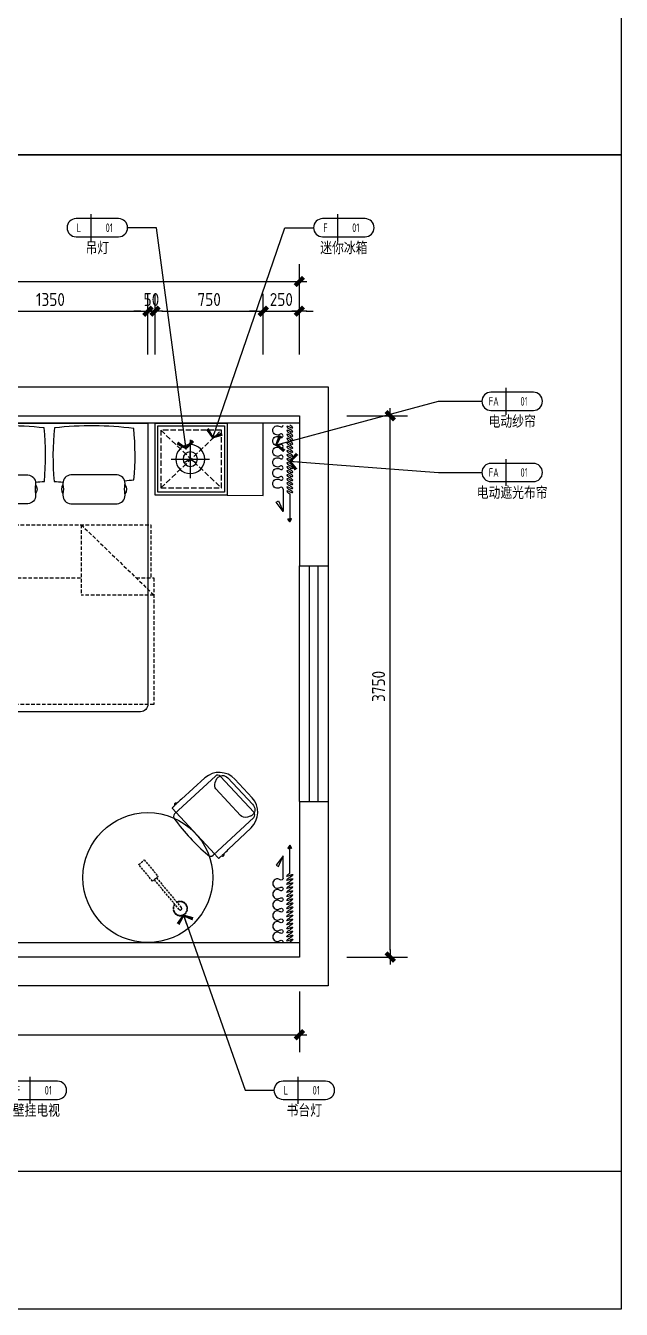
# Model space of a CAD drawing. Extents: x 220391 to 385981, y 332279 to 483868.
# Drawn here: x 239869 to 243996, y 443877 to 452768 of the extents above; entities that cross this region are included whole.
import ezdxf
from ezdxf.enums import TextEntityAlignment as Align

# ---------------------------------------------------------------- set-up
doc = ezdxf.new("R2010")
doc.units = 0
doc.header["$MEASUREMENT"] = 0
doc.linetypes.add('DOM-虚线', pattern=[0.35, 0.25, -0.1])
doc.linetypes.add('HIDDEN', pattern=[0.375, 0.25, -0.125, 0, 0])
for name, color, linetype in [('0-索引文字', 50, 'Continuous'), ('2主物线', 197, 'Continuous'), ('F-平面灯具(0.15)-DOM', 1, 'Continuous'), ('F-活动家私(0.25)-DOM', 51, 'Continuous'), ('F-窗帘(0.12)-DOM', 120, 'Continuous')]:
    doc.layers.add(name, color=color, linetype=linetype)
doc.styles.add('DOM-romans.shx', font='dim.shx')
doc.styles.add('st', font='', dxfattribs={"width": 0.7})
doc.styles.add('家具平面底图$0$st', font='')
doc.styles.get('st').set_extended_font_data('SimSun')
doc.styles.get('家具平面底图$0$st').set_extended_font_data('YouYuan')
doc.dimstyles.new('DOM_DIM_1 80', dxfattribs={"dimscale": 60, "dimtxt": 1.5, "dimasz": 0.8, "dimexe": 2, "dimexo": 1.5, "dimgap": 0.6, "dimtad": 1, "dimdec": 0, "dimrnd": 5, "dimzin": 12, "dimdsep": 46, "dimtxsty": 'DOM-romans.shx', "dimblk": 'DOM_Dimension_Tick', "dimcen": 0.125, "dimclrd": 44, "dimclre": 44, "dimclrt": 50, "dimadec": 0, "dimazin": 0, "dimtfac": 1, "dimtdec": 0, "dimtix": 1, "dimtmove": 2, "dimatfit": 3, "dimldrblk": 'DOM_Leader_Arrow', "dimfxl": 0, "dimtvp": 1, "dimtolj": 1, "dimtzin": 0, "dimarcsym": 0})

# ---------------------------------------------------------------- blocks, each defined once
blk = doc.blocks.new('ehrhhh')
at = {"color": 0}
blk.add_line((292356.6, 467829.6), (315961.1, 467829.6), dxfattribs=at)
blk.add_lwpolyline([(292356.6, 474869.8), (315961.1, 474869.8), (315961.1, 466871.5), (292356.6, 466871.5)], close=True, dxfattribs=at)
blk = doc.blocks.new('A$C1b9db060')
blk.add_lwpolyline([(-138.9, 264.5, 0.007594), (-151.5, 265.1, 0.00592), (-176.7, 265.6, 0.006339), (-227.1, 265.4), (-470.9, 261.5, 0.409863), (-633, 97.2), (-633, -96.8, 0.409863), (-470.9, -261.2), (-227.1, -265, 0.005917), (-176.7, -265.3, 0.006762), (-151.5, -264.7, 0.007594), (-138.9, -264.2)], format="xyb")
for points in [[(-111.1, 217.6), (-539.2, 217.6)], [(-126.6, 262.6), (-126.6, 262.1)], [(-126.6, 262.1), (-126.6, 250.7), (-126.6, 217.6)], [(-126.6, 218.2), (-126.6, 217.7)], [(-567.2, 188.3), (-567.2, -188.3)], [(-539.2, -217.6), (-111.1, -217.6)], [(-126.6, -261.8), (-126.6, -217.6)], [(-126.6, -261.8), (-126.6, -262.3)]]:
    blk.add_lwpolyline(points)
at = {"color": 8}
for points in [[(-179, 265.6), (-173.8, 272.5)], [(-126.6, -218), (-126.6, -217.6), (-126.6, 217.7)], [(-600.8, -141.4), (-600.8, 135.3)], [(-525, 191.8), (-504.5, 182.7)], [(-474.6, 135.3), (-474.6, -141.4)], [(-504.5, -182.3), (-535.5, -195)], [(-173.8, -272.2), (-179, -265.3)]]:
    blk.add_lwpolyline(points, dxfattribs=at)
for points in [[(-159.6, 265.3, 0.509249), (-167.3, 275.8, 0.497128), (-175, 265.6)], [(-175, -265.3, 0.497067), (-167.3, -275.5, 0.509249), (-159.6, -265)]]:
    blk.add_lwpolyline(points, format="xyb", dxfattribs=at)
blk.add_arc((-1823.6, 0), 1750.6, 353.82571, 6.17429)
for points in [[(-539.2, 217.6), (-554.6, 217.6), (-567.2, 204.4), (-567.2, 188.3)], [(-129.6, 263.6), (-132.7, 264.1), (-135.8, 264.3), (-138.9, 264.5)], [(-126.6, 262.6), (-126.6, 264.6), (-128.5, 263.5), (-129.6, 263.6)], [(-83.2, 188.3), (-85, 204.3), (-95.7, 217.6), (-111.1, 217.6)], [(-567.2, -188.3), (-567.2, -204.4), (-554.6, -217.6), (-539.2, -217.6)], [(-111.1, -217.6), (-95.7, -217.6), (-84.8, -204.3), (-83.2, -188.3)], [(-138.9, -264.2), (-135.8, -264), (-132.7, -263.8), (-129.6, -263.3)], [(-129.6, -263.3), (-128.5, -263.1), (-126.6, -264.2), (-126.6, -262.3)]]:
    blk.add_open_spline(points, degree=3)
for points in [[(-175.3, 268.4), (-175.3, 268.4), (-175.3, 268.3), (-175.3, 268.3)], [(-600.8, 135.3), (-600, 171), (-584.8, 194), (-546.5, 196.5)], [(-546.5, 196.5), (-535.5, 195.3), (-530.7, 194.1), (-525, 191.8)], [(-504.5, 182.7), (-484.6, 171.6), (-475.5, 155.4), (-474.6, 135.3)], [(-535.5, -195), (-571.8, -200.3), (-598, -178.5), (-600.8, -141.4)], [(-474.6, -141.4), (-475.4, -156.3), (-484.8, -170.1), (-504.5, -182.3)], [(-175.3, -267.9), (-175.3, -268), (-175.3, -268), (-175.3, -268.1)]]:
    blk.add_open_spline(points, degree=3, dxfattribs=at)
blk = doc.blocks.new('DOM_Dimension_Tick')
at = {"color": 0, "linetype": 'ByBlock'}
for p, q in [((-1.09, 0), (0, 0)), ((0, 0), (1.09, 0))]:
    blk.add_line(p, q, dxfattribs=at)
at = {"color": 0, "linetype": 'Continuous', "const_width": 0.608}
blk.add_lwpolyline([(-0.61, -0.61), (0.61, 0.61)], dxfattribs=at)
blk = doc.blocks.new('*D873')
at = {"color": 44, "lineweight": -2, "transparency": 16777216}
for p, q in [((241514.8, 450490.6), (241514.8, 450910.6)), ((241765, 450490.6), (241765, 450910.6)), ((241466.8, 450790.6), (241418.8, 450790.6)), ((241514.8, 450790.6), (241765, 450790.6)), ((241813, 450790.6), (241861, 450790.6))]:
    blk.add_line(p, q, dxfattribs=at)
at = {"layer": 'Defpoints', "color": 0, "transparency": 16777216}
for p in [(241765, 450790.6), (241765, 450066), (241514.8, 449956)]:
    blk.add_point(p, dxfattribs=at)
at = {"color": 44, "lineweight": -2, "transparency": 16777216, "xscale": 48, "yscale": 48, "zscale": 48}
blk.add_blockref('DOM_Dimension_Tick', (241514.8, 450790.6), dxfattribs=at)
at = {"color": 44, "lineweight": -2, "transparency": 16777216, "xscale": 48, "yscale": 48, "zscale": 48, "rotation": 180}
blk.add_blockref('DOM_Dimension_Tick', (241765, 450790.6), dxfattribs=at)
at = {"color": 50, "transparency": 16777216, "insert": (241639.9, 450871.6), "char_height": 90, "attachment_point": 5, "style": 'DOM-romans.shx'}
blk.add_mtext('\\A1;250', dxfattribs=at)
blk = doc.blocks.new('DOM_Leader_Arrow')
at = {"color": 0, "linetype": 'ByBlock'}
blk.add_line((0, 0), (-1.5, 0), dxfattribs=at)
for points in [[(-1.29, 1), (-0.89, 1.28), (-0.36, 0), (0, 0)], [(-1.29, -1), (-0.89, -1.28), (-0.36, 0), (0, 0)]]:
    blk.add_solid(points, dxfattribs=at)
blk = doc.blocks.new('*D869')
at = {"color": 44, "lineweight": -2, "transparency": 16777216}
for p, q in [((234662.8, 450752.8), (234662.8, 451116)), ((241765, 450696), (241765, 451116)), ((234710.8, 450996), (241717, 450996))]:
    blk.add_line(p, q, dxfattribs=at)
at = {"layer": 'Defpoints', "color": 0, "transparency": 16777216}
for p in [(241765, 450996), (234662.8, 450662.8), (241765, 450066)]:
    blk.add_point(p, dxfattribs=at)
at = {"color": 44, "lineweight": -2, "transparency": 16777216, "xscale": 48, "yscale": 48, "zscale": 48, "rotation": 180}
blk.add_blockref('DOM_Dimension_Tick', (234662.8, 450996), dxfattribs=at)
at = {"color": 44, "lineweight": -2, "transparency": 16777216, "xscale": 48, "yscale": 48, "zscale": 48}
blk.add_blockref('DOM_Dimension_Tick', (241765, 450996), dxfattribs=at)
at = {"color": 50, "transparency": 16777216, "insert": (238213.9, 451077), "char_height": 90, "attachment_point": 5, "style": 'DOM-romans.shx'}
blk.add_mtext('\\A1;7100', dxfattribs=at)
blk = doc.blocks.new('*D867')
at = {"color": 44, "lineweight": -2, "transparency": 16777216}
for p, q in [((234914, 446078.1), (234914, 445658.1)), ((241765, 446078.1), (241765, 445658.1)), ((234962, 445778.1), (241717, 445778.1))]:
    blk.add_line(p, q, dxfattribs=at)
at = {"layer": 'Defpoints', "color": 0, "transparency": 16777216}
for p in [(234914, 446543.5), (241765, 446497.5), (241765, 445778.1)]:
    blk.add_point(p, dxfattribs=at)
at = {"color": 44, "lineweight": -2, "transparency": 16777216, "xscale": 48, "yscale": 48, "zscale": 48, "rotation": 180}
blk.add_blockref('DOM_Dimension_Tick', (234914, 445778.1), dxfattribs=at)
at = {"color": 44, "lineweight": -2, "transparency": 16777216, "xscale": 48, "yscale": 48, "zscale": 48}
blk.add_blockref('DOM_Dimension_Tick', (241765, 445778.1), dxfattribs=at)
at = {"color": 50, "transparency": 16777216, "insert": (238339.5, 445859.1), "char_height": 90, "attachment_point": 5, "style": 'DOM-romans.shx'}
blk.add_mtext('\\A1;6850', dxfattribs=at)
blk = doc.blocks.new('*D868')
at = {"color": 44, "lineweight": -2, "transparency": 16777216}
for p, q in [((242094.5, 450066), (242514.5, 450066)), ((242394.5, 446365), (242394.5, 450018)), ((242094.5, 446317), (242514.5, 446317))]:
    blk.add_line(p, q, dxfattribs=at)
at = {"layer": 'Defpoints', "color": 0, "transparency": 16777216}
for p in [(241765, 450066), (242394.5, 450066), (241765, 446317)]:
    blk.add_point(p, dxfattribs=at)
at = {"color": 44, "lineweight": -2, "transparency": 16777216, "xscale": 48, "yscale": 48, "zscale": 48}
for p, rotation in [((242394.5, 450066), 90), ((242394.5, 446317), 270)]:
    blk.add_blockref('DOM_Dimension_Tick', p, dxfattribs=dict(at, rotation=rotation))
at = {"color": 50, "transparency": 16777216, "insert": (242313.5, 448191.5), "char_height": 90, "attachment_point": 5, "rotation": 90, "style": 'DOM-romans.shx'}
blk.add_mtext('\\A1;3750', dxfattribs=at)
blk = doc.blocks.new('布帘及纱帘平面-DW')
at = {"layer": 'F-窗帘(0.12)-DOM', "color": 1, "linetype": 'Continuous'}
for p, q in [((-670, -32791.5), (-515.2, -32791.5)), ((-515.2, -32791.5), (-578.7, -32743.6)), ((-637.2, -32837.5), (-441.5, -32837.5))]:
    blk.add_line(p, q, dxfattribs=at)
at = {"layer": 'F-窗帘(0.12)-DOM', "color": 1, "linetype": 'Continuous', "flags": 128}
for points in [[(-965.3, -32791.5, -0.608416), (-975.9, -32771.1, 0.608416), (-1002.2, -32720.2, 0.608416), (-1028.5, -32771.1, -1.932003), (-1049.7, -32771.1, 0.608416), (-1076, -32720.3, 0.608416), (-1102.3, -32771.1, -0.608485), (-1112.9, -32791.6, -0.608485)], [(-670, -32791.5, -0.608416), (-680.6, -32771.1, 0.608416), (-707, -32720.2, 0.608416), (-733.3, -32771.1, -1.932003), (-754.4, -32771.1, 0.608416), (-780.8, -32720.2, 0.608416), (-807.1, -32771.1, -1.932003), (-828.2, -32771.1, 0.608416), (-854.6, -32720.2, 0.608416), (-880.9, -32771.1, -1.932003), (-902, -32771.1, 0.608416), (-928.4, -32720.2, 0.608416), (-954.7, -32771.1, -0.608416), (-965.3, -32791.5, 0.608416)]]:
    blk.add_lwpolyline(points, format="xyb", dxfattribs=at)
at = {"layer": 'F-窗帘(0.12)-DOM', "color": 1, "linetype": 'Continuous'}
for points in [[(-578.7, -32743.6), (-588, -32758.8), (-515.2, -32791.5)], [(-441.5, -32837.5), (-461.9, -32824.2), (-466.2, -32828.4), (-441.5, -32837.5)], [(-441.5, -32837.5), (-461.9, -32850.9), (-466.2, -32846.6), (-441.5, -32837.5)]]:
    blk.add_lwpolyline(points, dxfattribs=at)
at = {"layer": 'F-窗帘(0.12)-DOM', "color": 1, "linetype": 'Continuous', "extrusion": (0, 0, -1)}
for centre, start_param, end_param in [((-1105.9, -32837.6), 1.716714, 4.858306), ((-1091.9, -32837.6), -1.424879, 1.716714), ((-1077.9, -32837.6), 1.716714, 4.858306), ((-1063.9, -32837.6), -1.424879, 1.716714), ((-1049.9, -32837.6), 1.716714, 4.858306), ((-1036, -32837.6), -1.424879, 1.716714), ((-1022, -32837.6), 1.716714, 4.858306), ((-1008, -32837.6), -1.424879, 1.716714), ((-994, -32837.6), 1.716714, 4.858306), ((-980, -32837.6), -1.424879, 1.716714), ((-966, -32837.6), 1.716714, 4.858306), ((-952, -32837.6), -1.424879, 1.716714), ((-938, -32837.6), 1.716714, 4.858306), ((-924, -32837.6), -1.424879, 1.716714), ((-910, -32837.6), 1.716714, 4.858306), ((-896, -32837.6), -1.424879, 1.716714), ((-882, -32837.6), 1.716714, 4.858306), ((-868.1, -32837.6), -1.424879, 1.716714), ((-854.1, -32837.6), 1.716714, 4.858306), ((-840.1, -32837.6), -1.424879, 1.716714), ((-826.1, -32837.6), 1.716714, 4.858306), ((-812.1, -32837.6), -1.424879, 1.716714), ((-798.1, -32837.6), 1.716714, 4.858306), ((-784.1, -32837.6), -1.424879, 1.716714), ((-770.1, -32837.6), 1.716714, 4.858306), ((-756.1, -32837.6), -1.424879, 1.716714), ((-742.1, -32837.6), 1.716714, 4.858306), ((-728.1, -32837.6), -1.424879, 1.716714), ((-714.1, -32837.6), 1.716714, 4.858306), ((-700.2, -32837.6), -1.424879, 1.716714), ((-686.2, -32837.6), 1.716714, 4.858306), ((-672.2, -32837.6), -1.424879, 1.716714), ((-658.2, -32837.6), 1.716714, 4.858306), ((-644.2, -32837.5), -1.424879, 1.716714)]:
    blk.add_ellipse(centre, major_axis=(-12, 20.8), ratio=0.254545, start_param=start_param, end_param=end_param, dxfattribs=at)
blk = doc.blocks.new('A$C24FB7273')
at = {"color": 8, "linetype": 'HIDDEN', "ltscale": 100}
for p in [(-704.2, -212.5), (-1191.3, -717)]:
    blk.add_line(p, (-1191.3, -212.5), dxfattribs=at)
for points in [[(-1072.6, -594), (-1072.6, -717), (-1950, -717), (-1950, 715.5), (-1072.6, 715.5), (-1072.6, -212.5)], [(-1072.6, 693.8), (-704.2, 693.8), (-704.2, -695.4), (-1072.6, -695.4)], [(-704.2, -212.5), (-1191.3, -717)]]:
    blk.add_lwpolyline(points, dxfattribs=at)
blk.add_lwpolyline([(0, -675), (-1950, -675, -0.414214), (-2000, -625), (-2000, 625, -0.414214), (-1950, 675), (0, 675)], format="xyb", close=True)
at = {"color": 8}
for points in [[(-426.5, 532.9, 0.307692), (-491.5, 532.9, -1.888889)], [(-559, 157.2), (-559, 478.5, -0.392708), (-499.8, 533.5, -0.035252), (-491.5, 532.9, 0.092308), (-426.5, 532.9, -0.035252), (-418.1, 533.5, -0.392708), (-359, 478.5), (-359, 157.2, -0.392708), (-418.1, 102.3, -0.035252), (-426.5, 102.9, 0.092308), (-491.5, 102.9, -0.035252), (-499.8, 102.3, -0.392708), (-559, 157.2, 27.022466)], [(-426.5, 102.9, -0.307692), (-491.5, 102.9, 1.888889)], [(-559, -141.1), (-559, -462.4, 0.392708), (-499.8, -517.3, 0.035252), (-491.5, -516.7, -0.092308), (-426.5, -516.7, 0.035252), (-418.1, -517.3, 0.392708), (-359, -462.4), (-359, -141.1, 0.392708), (-418.1, -86.2, 0.035252), (-426.5, -86.7, -0.092308), (-491.5, -86.7, 0.035252), (-499.8, -86.2, 0.392708), (-559, -141.1, -27.022466)], [(-426.5, -86.7, 0.307692), (-491.5, -86.7, -1.888889)], [(-426.5, -516.7, -0.307692), (-491.5, -516.7, 1.888889)]]:
    blk.add_lwpolyline(points, format="xyb", dxfattribs=at)
for centre, radius, start, end in [((3293.2, 181.1), 3709.4, 173.5905, 174.59393), ((-224.7, -1310.4), 1912.9, 84.39105, 95.04685), ((-2294.8, 303.1), 2275.6, 353.45522, 7.32959), ((3293.2, 331.1), 3709.4, 183.52528, 184.47157), ((-229, 1946.7), 1912.9, 264.72401, 275.85099), ((3293.2, -314.9), 3709.4, 175.52843, 176.47472), ((-229, -1930.5), 1912.9, 84.14901, 95.27599), ((-2294.8, -287), 2275.6, 352.67041, 6.54478), ((3293.2, -164.9), 3709.4, 185.40607, 186.4095), ((-224.7, 1326.5), 1912.9, 264.95315, 275.60895)]:
    blk.add_arc(centre, radius, start, end, dxfattribs=at)
at = {"layer": 'F-活动家私(0.25)-DOM', "color": 8, "style": '家具平面底图$0$st', "width": 0.8}
blk.add_text('1350*2000', height=100, rotation=180, dxfattribs=at).set_placement((-1514.8, 557.2), align=Align.MIDDLE_CENTER)
blk = doc.blocks.new('GFAGA')
at = {"layer": 'F-活动家私(0.25)-DOM', "color": 1, "linetype": 'DOM-虚线', "ltscale": 150}
for p, q in [((-420, 0), (0, 400)), ((-420, 400), (0, 0))]:
    blk.add_line(p, q, dxfattribs=at)
blk.add_lwpolyline([(-420, 0), (0, 0), (0, 400), (-420, 400)], close=True, dxfattribs=at)
blk = doc.blocks.new('做成ACAD TuKuai0337')
at = {"color": 57, "linetype": 'Continuous'}
for points in [[(0, 193), (0, -193)], [(193, 0), (-193, 0)], [(0, 0), (0, 73)]]:
    blk.add_lwpolyline(points, dxfattribs=at)
at = {"color": 58, "linetype": 'Continuous'}
for points in [[(0, 0), (-63, -36)], [(0, 0), (63, -36)]]:
    blk.add_lwpolyline(points, dxfattribs=at)
at = {"linetype": 'Continuous'}
blk.add_circle((0, 0), 146, dxfattribs=at)
at = {"color": 57, "linetype": 'Continuous'}
blk.add_circle((0, 0), 72.9, dxfattribs=at)
blk = doc.blocks.new('*D886')
at = {"color": 44, "lineweight": -2, "transparency": 16777216}
for p, q in [((239365.2, 450490.6), (239365.2, 450910.6)), ((240715.2, 450490.6), (240715.2, 450910.6)), ((239413.2, 450790.6), (240667.2, 450790.6))]:
    blk.add_line(p, q, dxfattribs=at)
at = {"layer": 'Defpoints', "color": 0, "transparency": 16777216}
for p in [(240715.2, 450790.6), (239365.2, 450016), (240715.2, 449527.7)]:
    blk.add_point(p, dxfattribs=at)
at = {"color": 44, "lineweight": -2, "transparency": 16777216, "xscale": 48, "yscale": 48, "zscale": 48, "rotation": 180}
blk.add_blockref('DOM_Dimension_Tick', (239365.2, 450790.6), dxfattribs=at)
at = {"color": 44, "lineweight": -2, "transparency": 16777216, "xscale": 48, "yscale": 48, "zscale": 48}
blk.add_blockref('DOM_Dimension_Tick', (240715.2, 450790.6), dxfattribs=at)
at = {"color": 50, "transparency": 16777216, "insert": (240040.2, 450871.6), "char_height": 90, "attachment_point": 5, "style": 'DOM-romans.shx'}
blk.add_mtext('\\A1;1350', dxfattribs=at)
blk = doc.blocks.new('*D887')
at = {"color": 44, "lineweight": -2, "transparency": 16777216}
for p, q in [((240715.2, 450490.6), (240715.2, 450910.6)), ((240765.2, 450490.6), (240765.2, 450910.6)), ((240667.2, 450790.6), (240619.2, 450790.6)), ((240715.2, 450790.6), (240765.2, 450790.6)), ((240813.2, 450790.6), (240861.2, 450790.6))]:
    blk.add_line(p, q, dxfattribs=at)
at = {"layer": 'Defpoints', "color": 0, "transparency": 16777216}
for p in [(240765.2, 450790.6), (240715.2, 449527.7), (240765.2, 449516)]:
    blk.add_point(p, dxfattribs=at)
at = {"color": 44, "lineweight": -2, "transparency": 16777216, "xscale": 48, "yscale": 48, "zscale": 48}
blk.add_blockref('DOM_Dimension_Tick', (240715.2, 450790.6), dxfattribs=at)
at = {"color": 44, "lineweight": -2, "transparency": 16777216, "xscale": 48, "yscale": 48, "zscale": 48, "rotation": 180}
blk.add_blockref('DOM_Dimension_Tick', (240765.2, 450790.6), dxfattribs=at)
at = {"color": 50, "transparency": 16777216, "insert": (240740.2, 450871.6), "char_height": 90, "attachment_point": 5, "style": 'DOM-romans.shx'}
blk.add_mtext('\\A1;50', dxfattribs=at)
blk = doc.blocks.new('*D888')
at = {"color": 44, "lineweight": -2, "transparency": 16777216}
for p, q in [((240765.2, 450490.6), (240765.2, 450910.6)), ((241514.8, 450490.6), (241514.8, 450910.6)), ((240813.2, 450790.6), (241466.8, 450790.6))]:
    blk.add_line(p, q, dxfattribs=at)
at = {"layer": 'Defpoints', "color": 0, "transparency": 16777216}
for p in [(241514.8, 450790.6), (240765.2, 449516), (241514.8, 449513.6)]:
    blk.add_point(p, dxfattribs=at)
at = {"color": 44, "lineweight": -2, "transparency": 16777216, "xscale": 48, "yscale": 48, "zscale": 48, "rotation": 180}
blk.add_blockref('DOM_Dimension_Tick', (240765.2, 450790.6), dxfattribs=at)
at = {"color": 44, "lineweight": -2, "transparency": 16777216, "xscale": 48, "yscale": 48, "zscale": 48}
blk.add_blockref('DOM_Dimension_Tick', (241514.8, 450790.6), dxfattribs=at)
at = {"color": 50, "transparency": 16777216, "insert": (241140, 450871.6), "char_height": 90, "attachment_point": 5, "style": 'DOM-romans.shx'}
blk.add_mtext('\\A1;750', dxfattribs=at)
blk = doc.blocks.new('A$Cfbbf359a')
at = {"layer": 'F-平面灯具(0.15)-DOM', "linetype": 'DOM-虚线', "ltscale": 60}
blk.add_lwpolyline([(-385.4, 166.9), (-244.5, 115.6), (-261.6, 68.6), (-402.5, 119.9)], close=True, dxfattribs=at)
blk.add_lwpolyline([(-249.6, 101.5), (3.4, 9.4, -1), (-3.4, -9.4), (-256.5, 82.7)], format="xyb", close=True, dxfattribs=at)
for radius in [50, 47]:
    blk.add_arc((0, 0), radius, 171.53696, 148.46304, dxfattribs=at)
blk = doc.blocks.new('DOM-立面家具标注符号-002')
blk.add_line((0, 3.1), (0, -3.1))
at = {"color": 150}
blk.add_lwpolyline([(-3.4, 2.1, 1), (-3.4, -2.1), (6.4, -2.1, 1), (6.4, 2.1)], format="xyb", close=True, dxfattribs=at)
at = {"style": 'st', "width": 0.8, "flags": 4}
blk.add_attdef('ITEM6', text='', height=2.5, dxfattribs=at).set_placement((-6, 0), align=Align.MIDDLE_RIGHT)
at = {"style": 'DOM-romans.shx', "width": 0.8}
for tag, flags, p in [('NUM1', 12, (-2.75, 0)), ('NUM2', 4, (4.25, 0)), ('NUM4', 4, (1.5, -4.6)), ('NUM5', 4, (1.5, -7.6))]:
    blk.add_attdef(tag, text='', height=2, dxfattribs=dict(at, flags=flags)).set_placement(p, align=Align.MIDDLE)
at = {"style": 'st', "width": 0.8, "flags": 4}
blk.add_attdef('NUM3', text='', height=2.5, dxfattribs=at).set_placement((9, 0), align=Align.MIDDLE_LEFT)
blk.add_attdef('NUM7', text='', height=2.5, dxfattribs=at).set_placement((1.5, -10.85), align=Align.MIDDLE_CENTER)
blk = doc.blocks.new('DOM-立面家具标注符号')
blk.add_line((0, 3.1), (0, -3.1))
at = {"color": 150}
blk.add_lwpolyline([(-3.4, 2.1, 1), (-3.4, -2.1), (6.4, -2.1, 1), (6.4, 2.1)], format="xyb", close=True, dxfattribs=at)
at = {"style": 'st', "width": 0.8, "flags": 4}
blk.add_attdef('ITEM5', text='', height=2.5, dxfattribs=at).set_placement((-6, 0), align=Align.MIDDLE_RIGHT)
at = {"style": 'DOM-romans.shx', "width": 0.8}
for tag, flags, p in [('NUM1', 12, (-2.75, 0)), ('NUM2', 4, (4.25, 0)), ('NUM4', 4, (1.5, -4.6))]:
    blk.add_attdef(tag, text='', height=2, dxfattribs=dict(at, flags=flags)).set_placement(p, align=Align.MIDDLE)
at = {"style": 'st', "width": 0.8, "flags": 4}
blk.add_attdef('NUM3', text='', height=2.5, dxfattribs=at).set_placement((9, 0), align=Align.MIDDLE_LEFT)
blk.add_attdef('NUM6', text='', height=2.5, dxfattribs=at).set_placement((1.5, -8.35), align=Align.MIDDLE_CENTER)

msp = doc.modelspace()

# ---------------------------------------------------------------- linework, layer by layer
at = {"color": 4}
for p, q in [((241765, 449027.5), (241965, 449027.5)), ((241765, 447394.3), (241965, 447394.3))]:
    msp.add_line(p, q, dxfattribs=at)
at = {"color": 3}
for p, q in [((241765, 447394.3), (241765, 449027.5)), ((241965, 449027.5), (241965, 447394.3))]:
    msp.add_line(p, q, dxfattribs=at)
at = {"color": 4}
for points in [[(236758.8, 450266), (241965, 450266), (241965, 449027.5)], [(236758.8, 450066), (241765, 450066), (241765, 449027.5)], [(241965, 447394.3), (241965, 446117), (234724, 446117), (234724, 446967.3)], [(241765, 447394.3), (241765, 446317), (234914, 446317), (234914, 446967.3)]]:
    msp.add_lwpolyline(points, dxfattribs=at)
at = {"color": 2}
msp.add_lwpolyline([(241765, 450016), (237115, 450016), (237115, 450066), (241765, 450066)], close=True, dxfattribs=at)
at = {"color": 1}
msp.add_lwpolyline([(237115, 446417), (241765, 446417), (241765, 446317), (237115, 446317)], close=True, dxfattribs=at)
at = {"color": 2}
msp.add_circle((240715.3, 446867), 450, dxfattribs=at)
at = {"layer": '2主物线', "color": 3}
for p, q in [((241835, 447394.3), (241835, 449027.5)), ((241895, 447394.3), (241895, 449027.5))]:
    msp.add_line(p, q, dxfattribs=at)
at = {"layer": 'F-活动家私(0.25)-DOM', "elevation": 0}
for points in [[(241265.2, 450016), (241265.2, 449516), (240765.2, 449516), (240765.2, 450016)], [(241265.2, 450016), (241265.2, 449516), (241514.8, 449513.6), (241514.8, 450013.6)]]:
    msp.add_lwpolyline(points, close=True, dxfattribs=at)
at = {"layer": 'F-活动家私(0.25)-DOM', "color": 8, "elevation": 0}
msp.add_lwpolyline([(241245.2, 449996), (241245.2, 449536), (240785.2, 449536), (240785.2, 449996)], close=True, dxfattribs=at)

# ---------------------------------------------------------------- block references
at = {"color": 4}
for p in [(-71965.3, -14996.6), (-71965.3, -14996.6), (-71965.3, -22995), (-71965.3, -22995)]:
    msp.add_blockref('ehrhhh', p, dxfattribs=at)
at = {"color": 4, "rotation": 329.943555993677}
msp.add_blockref('A$Cfbbf359a', (240940.1, 446652.6, 0), dxfattribs=at)
at = {"layer": '0-索引文字'}
ref = msp.add_blockref('DOM-立面家具标注符号-002', (240320.1, 451368.7, -1044096.2), dxfattribs=dict(at, xscale=30, yscale=30, zscale=30))
ref.add_attrib('NUM1', 'L', dxfattribs={"layer": '0', "height": 60, "style": 'DOM-romans.shx', "width": 0.8}).set_placement((240237.6, 451368.7, -1044096.2), align=Align.MIDDLE)
ref.add_attrib('NUM2', '01', dxfattribs={"layer": '0', "height": 60, "style": 'DOM-romans.shx', "width": 0.8}).set_placement((240447.6, 451368.7, -1044096.2), align=Align.MIDDLE)
ref.add_attrib('NUM7', '吊灯', dxfattribs={"layer": '0', "height": 75, "style": 'st', "width": 0.8}).set_placement((240365.1, 451230.7, -1044096.2), align=Align.MIDDLE_CENTER)
ref = msp.add_blockref('DOM-立面家具标注符号-002', (242028.3, 451368.7), dxfattribs=dict(at, xscale=30, yscale=30, zscale=30))
ref.add_attrib('NUM1', 'F', dxfattribs={"layer": '0', "height": 60, "style": 'DOM-romans.shx', "width": 0.8}).set_placement((241945.8, 451368.7), align=Align.MIDDLE)
ref.add_attrib('NUM2', '01', dxfattribs={"layer": '0', "height": 60, "style": 'DOM-romans.shx', "width": 0.8}).set_placement((242155.8, 451368.7), align=Align.MIDDLE)
ref.add_attrib('NUM7', '迷你冰箱', dxfattribs={"layer": '0', "height": 75, "style": 'st', "width": 0.8}).set_placement((242073.3, 451230.7), align=Align.MIDDLE_CENTER)
ref = msp.add_blockref('DOM-立面家具标注符号-002', (243194.5, 450166.5), dxfattribs=dict(at, xscale=30, yscale=30, zscale=30))
ref.add_attrib('NUM1', 'FA', dxfattribs={"layer": '0', "height": 60, "style": 'DOM-romans.shx', "width": 0.8}).set_placement((243112, 450166.5), align=Align.MIDDLE)
ref.add_attrib('NUM2', '01', dxfattribs={"layer": '0', "height": 60, "style": 'DOM-romans.shx', "width": 0.8}).set_placement((243322, 450166.5), align=Align.MIDDLE)
ref.add_attrib('NUM7', '电动纱帘', dxfattribs={"layer": '0', "height": 75, "style": 'st', "width": 0.8}).set_placement((243239.5, 450028.5), align=Align.MIDDLE_CENTER)
ref = msp.add_blockref('DOM-立面家具标注符号-002', (243194.5, 449673.4), dxfattribs=dict(at, xscale=30, yscale=30, zscale=30))
ref.add_attrib('NUM1', 'FA', dxfattribs={"layer": '0', "height": 60, "style": 'DOM-romans.shx', "width": 0.8}).set_placement((243112, 449673.4), align=Align.MIDDLE)
ref.add_attrib('NUM2', '01', dxfattribs={"layer": '0', "height": 60, "style": 'DOM-romans.shx', "width": 0.8}).set_placement((243322, 449673.4), align=Align.MIDDLE)
ref.add_attrib('NUM7', '电动遮光布帘', dxfattribs={"layer": '0', "height": 75, "style": 'st', "width": 0.8}).set_placement((243239.5, 449535.4), align=Align.MIDDLE_CENTER)
ref = msp.add_blockref('DOM-立面家具标注符号-002', (239897.7, 445393.9), dxfattribs=dict(at, xscale=30, yscale=30, zscale=30))
ref.add_attrib('NUM1', 'F', dxfattribs={"layer": '0', "height": 60, "style": 'DOM-romans.shx', "width": 0.8}).set_placement((239815.2, 445393.9), align=Align.MIDDLE)
ref.add_attrib('NUM2', '01', dxfattribs={"layer": '0', "height": 60, "style": 'DOM-romans.shx', "width": 0.8}).set_placement((240025.2, 445393.9), align=Align.MIDDLE)
ref.add_attrib('NUM7', '壁挂电视', dxfattribs={"layer": '0', "height": 75, "style": 'st', "width": 0.8}).set_placement((239942.7, 445255.9), align=Align.MIDDLE_CENTER)
ref = msp.add_blockref('DOM-立面家具标注符号', (241754.2, 445393.9, 0), dxfattribs=dict(at, xscale=30, yscale=30, zscale=30))
ref.add_attrib('NUM1', 'L', dxfattribs={"layer": '0', "height": 60, "style": 'DOM-romans.shx', "width": 0.8}).set_placement((241671.7, 445393.9, 0), align=Align.MIDDLE)
ref.add_attrib('NUM2', '01', dxfattribs={"layer": '0', "height": 60, "style": 'DOM-romans.shx', "width": 0.8}).set_placement((241881.7, 445393.9, 0), align=Align.MIDDLE)
ref.add_attrib('NUM6', '书台灯', dxfattribs={"layer": '0', "height": 75, "style": 'st', "width": 0.8}).set_placement((241799.2, 445255.9, 0), align=Align.MIDDLE_CENTER)
at = {"layer": 'F-活动家私(0.25)-DOM', "extrusion": (0, 0, -1), "xscale": -1, "zscale": -1, "rotation": 270}
msp.add_blockref('A$C24FB7273', (-240040.2, 450016), dxfattribs=at)
at = {"layer": 'F-活动家私(0.25)-DOM', "color": 8}
msp.add_blockref('GFAGA', (241225.1, 449566), dxfattribs=at)
at = {"layer": 'F-活动家私(0.25)-DOM', "xscale": -0.6872852233676977, "yscale": 0.6872852233676977, "zscale": 0.6872852233676977}
msp.add_blockref('做成ACAD TuKuai0337', (241009.3, 449766), dxfattribs=at)
at = {"layer": 'F-活动家私(0.25)-DOM', "xscale": 0.8999999999999999, "yscale": 0.8999999999999999, "zscale": 0.8999999999999999, "rotation": 222.8483566332017}
msp.add_blockref('A$C1b9db060', (240960.3, 447097.1), dxfattribs=at)
at = {"layer": 'F-窗帘(0.12)-DOM', "color": 8, "xscale": -1, "rotation": 90}
msp.add_blockref('布帘及纱帘平面-DW', (208860.6, 448888.9), dxfattribs=at)
at = {"layer": 'F-窗帘(0.12)-DOM', "color": 8, "rotation": 90.00000000000001}
msp.add_blockref('布帘及纱帘平面-DW', (208860.6, 447532.9), dxfattribs=at)

# ---------------------------------------------------------------- dimensions: what is measured, and where the dimension line sits
at = {"color": 4}
for base, p1, p2, angle, picture, middle in [((241765, 450996), (234662.8, 450662.8), (241765, 450066), 180, '*D869', (238213.9, 451077)), ((240715.2, 450790.6), (239365.2, 450016), (240715.2, 449527.7), 180, '*D886', (240040.2, 450871.6)), ((240765.2, 450790.6), (240715.2, 449527.7), (240765.2, 449516), 180, '*D887', (240740.2, 450871.6)), ((241514.8, 450790.6), (240765.2, 449516), (241514.8, 449513.6), 180, '*D888', (241140, 450871.6)), ((241765, 450790.6), (241514.8, 449956), (241765, 450066), 180, '*D873', (241639.9, 450871.6)), ((242394.5, 450066), (241765, 446317), (241765, 450066), 90, '*D868', (242313.5, 448191.5)), ((241765, 445778.1), (234914, 446543.5), (241765, 446497.5), 180, '*D867', (238339.5, 445859.1))]:
    dim = msp.add_linear_dim(base=base, p1=p1, p2=p2, angle=angle, dimstyle='DOM_DIM_1 80', dxfattribs=at)
    dim.commit()
    dim.dimension.update_dxf_attribs({"geometry": picture, "text_midpoint": middle})

# ---------------------------------------------------------------- leaders
for points in [[(240980.6, 449833.1, -1044096.2), (240775.1, 451368.7, -1044096.2), (240575.1, 451368.7, -1044096.2)], [(241162.1, 449908), (241663.3, 451368.7), (241863.3, 451368.7)], [(241596.3, 449862.5), (242729.5, 450166.5), (243029.5, 450166.5)], [(241693.1, 449751.7), (242729.5, 449673.4), (243029.5, 449673.4)], [(240958.9, 446612.7, 0), (241389.2, 445393.9, 0), (241589.2, 445393.9, 0)]]:
    msp.add_leader(points, dimstyle='DOM_DIM_1 80', override={"dimgap": 0.6, "dimtad": 0}, dxfattribs=at)

doc.saveas('drawing.dxf')
